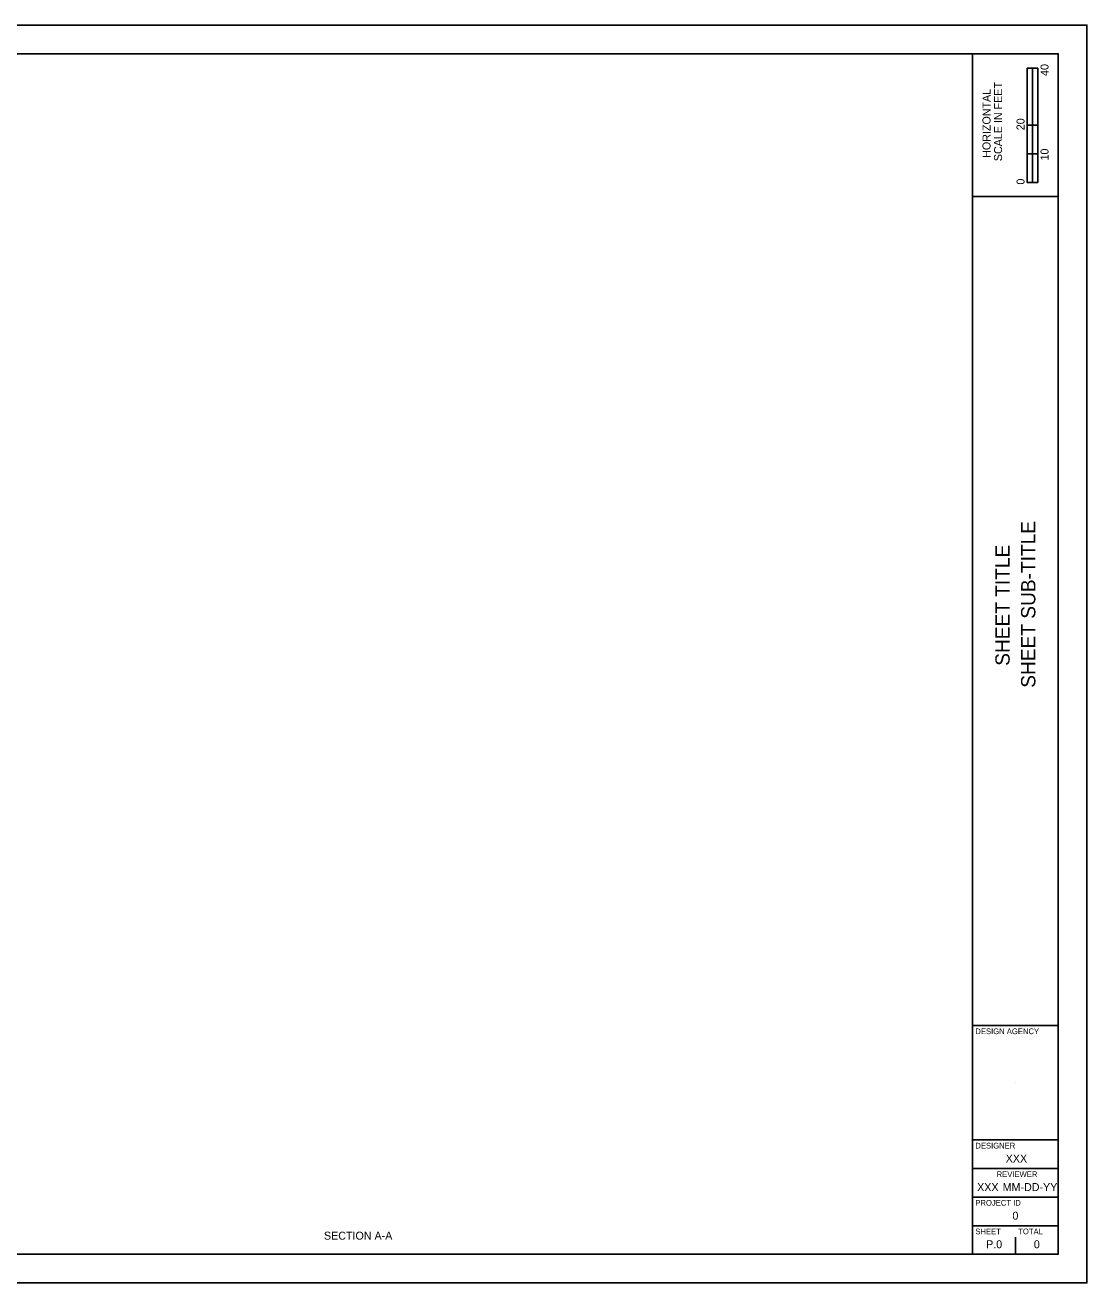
# Model space of a CAD drawing. Extents: x -3.1 to 34, y -6.8 to 22.
# Drawn here: x 15.43 to 34, y 0 to 22 of the extents above; entities that cross this region are included whole.
import ezdxf

# ---------------------------------------------------------------- set-up
doc = ezdxf.new("R2010")
doc.units = 0
for name, color, linetype in [('GE_X_Cells', 7, 'Continuous'), ('RD_X_Cells', 7, 'Continuous'), ('SV_X_Random_Point', 7, 'Continuous'), ('SV_X_Shot_Marker', 7, 'Continuous')]:
    doc.layers.add(name, color=color, linetype=linetype)

msp = doc.modelspace()

# ---------------------------------------------------------------- linework, layer by layer
at = {"layer": 'GE_X_Cells'}
msp.add_lwpolyline([(0, 0), (34, 0), (34, 22), (0, 22)], close=True, dxfattribs=at)
at = {"layer": 'SV_X_Random_Point'}
for p, q in [((32, 0.5), (32, 21.5)), ((32, 19), (33.5, 19)), ((32, 4.5), (33.5, 4.5)), ((32, 2.5), (33.5, 2.5)), ((32, 2), (33.5, 2)), ((32, 1.5), (33.5, 1.5)), ((32, 1), (33.5, 1))]:
    msp.add_line(p, q, dxfattribs=at)
msp.add_lwpolyline([(1.5, 21.5), (33.5, 21.5), (33.5, 0.5), (1.5, 0.5)], close=True, dxfattribs=at)
at = {"layer": 'SV_X_Shot_Marker'}
for p, q in [((32.957, 19.25), (32.957, 21.25)), ((33.144, 21.25), (32.957, 21.25)), ((32.957, 20.25), (32.957, 21.25)), ((32.957, 21.25), (33.05, 21.25)), ((33.05, 21.25), (33.051, 21.25)), ((33.051, 21.25), (33.051, 20.25)), ((33.144, 21.25), (33.144, 19.25)), ((33.051, 20.25), (32.957, 20.25)), ((33.143, 20.25), (33.05, 20.25)), ((33.05, 20.25), (33.05, 19.75)), ((33.143, 19.75), (33.143, 20.25)), ((33.05, 19.75), (32.957, 19.75)), ((32.957, 19.75), (32.957, 19.25)), ((33.05, 19.25), (33.05, 19.75)), ((33.05, 19.75), (33.143, 19.75)), ((33.144, 19.25), (32.957, 19.25)), ((32.957, 19.25), (33.05, 19.25)), ((32.75, 3.5), (32.75, 3.5)), ((32.375, 0.675), (32.375, 0.675)), ((32.75, 0.5), (32.75, 0.8))]:
    msp.add_line(p, q, dxfattribs=at)

# ---------------------------------------------------------------- texts
at = {"layer": 'RD_X_Cells'}
msp.add_text('SECTION A-A', height=0.14, dxfattribs=at).set_placement((20.656, 0.755))
at = {"layer": 'SV_X_Shot_Marker'}
for s, height, p in [('40', 0.14, (33.33, 21.112)), ('SCALE IN FEET', 0.14, (32.517, 19.621)), ('HORIZONTAL', 0.14, (32.315, 19.679)), ('20', 0.14, (32.91, 20.162)), ('10', 0.14, (33.33, 19.633)), ('0', 0.14, (32.91, 19.211)), ('SHEET SUB-TITLE', 0.25, (33.1, 10.41)), ('SHEET TITLE', 0.25, (32.65, 10.794))]:
    msp.add_text(s, height=height, rotation=90, dxfattribs=at).set_placement(p)
for s, height, p in [('DESIGN AGENCY', 0.1, (32.05, 4.35)), ('DESIGNER', 0.1, (32.05, 2.35)), ('XXX', 0.14, (32.581, 2.105)), ('REVIEWER', 0.1, (32.422, 1.85)), ('XXX', 0.14, (32.081, 1.605)), ('MM-DD-YY', 0.14, (32.527, 1.605)), ('PROJECT ID', 0.1, (32.05, 1.35)), ('0', 0.14, (32.698, 1.105)), ('SHEET', 0.1, (32.05, 0.85)), ('TOTAL', 0.1, (32.8, 0.85)), ('P.0', 0.14, (32.238, 0.605)), ('0', 0.14, (33.073, 0.605))]:
    msp.add_text(s, height=height, dxfattribs=at).set_placement(p)

doc.saveas('drawing.dxf')
